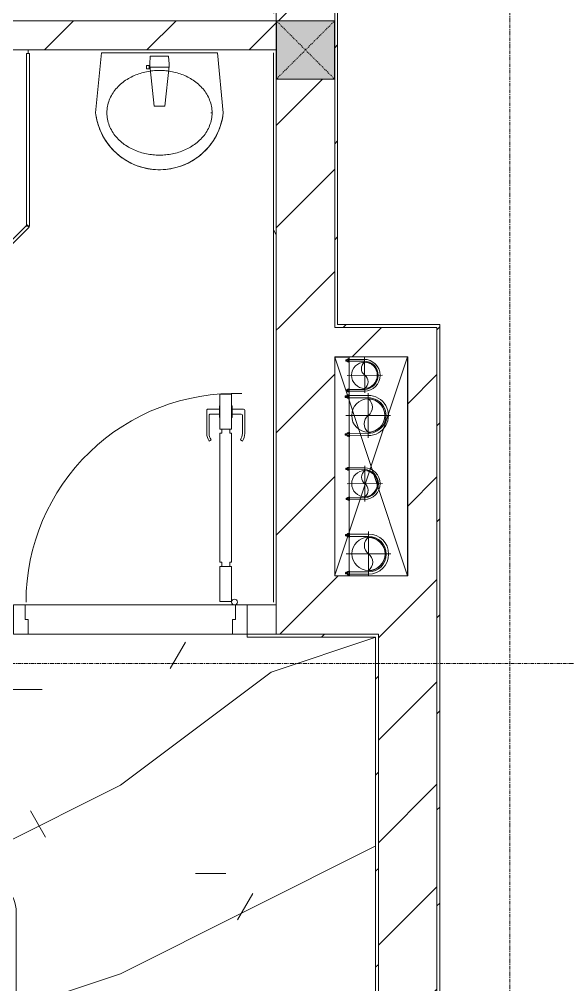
# Model space of a CAD drawing. Header units: millimetres. Extents: x 5121 to 246734, y -48180 to 129206.
# Drawn here: x 40973 to 42851, y 27337 to 30642 of the extents above; entities that cross this region are included whole.
import ezdxf

# ---------------------------------------------------------------- set-up
doc = ezdxf.new("R2010")
doc.units = ezdxf.units.MM
for name, pattern in [('Dash', [6, 3, -3]), ('Grid Line', [22.225, 12.7, -3.175, 3.175, -3.175]), ('IMPORT-CENTER _3_', [10.16, 6.35, -1.27, 1.27, -1.27])]:
    doc.linetypes.add(name, pattern=pattern)
for name, color, linetype, lineweight in [('0-1', 7, 'Continuous', 5), ('0-2', 50, 'Continuous', 9), ('A-CLNG', 13, 'Continuous', 9), ('A-CLNG-PATT', 13, 'Continuous', 9), ('A-DETL-GENF-1', 50, 'Continuous', 9), ('A-DOOR-1', 253, 'Continuous', 9), ('A-DOOR-2', 50, 'Continuous', 9), ('A-FLOR-1', 50, 'Continuous', 9), ('A-FLOR-PATT-1', 9, 'Continuous', 9), ('A-GLAZ-CURT-1', 253, 'Continuous', 9), ('A-GLAZ-CURT-2', 50, 'Continuous', 9), ('A-WALL', 113, 'Continuous', 9), ('A-WALL-1', 250, 'Continuous', 18), ('A-WALL-2', 50, 'Continuous', 9), ('A-WALL-PATT-1', 9, 'Continuous', 9), ('A-WALL-PATT-2', 50, 'Continuous', 9), ('A-WALL-PATT-3', 111, 'Continuous', 9), ('G-IMPT', 8, 'Continuous', 9), ('G-IMPT-2', 8, 'IMPORT-CENTER _3_', 9), ('I-FURN-1', 253, 'Continuous', 9), ('M-EQPM', 50, 'Continuous', 9), ('P-SANR-FIXT-1', 253, 'Continuous', 9), ('P-SANR-FIXT-2', 221, 'Continuous', 9), ('S-COLS', 52, 'Continuous', 9), ('S-COLS-1', 7, 'Continuous', 5), ('S-COLS-5', 52, 'Continuous', 25), ('S-COLS-6', 52, 'Dash', 9), ('S-COLS-HDLN', 52, 'Dash', 9), ('S-GRID-1', 1, 'Grid Line', 9)]:
    doc.layers.add(name, color=color, linetype=linetype, lineweight=lineweight)
pattern_1 = [(45, (0, 0), (-175.3625, 175.3625), [])]
pattern_2 = [(45, (0, 0), (-164.4023, 164.4023), [])]

# ---------------------------------------------------------------- blocks, each defined once
blk = doc.blocks.new('NCV_TKTC_KET CAU_rvt-1-TKCS_MB TỔNG THỂ TẦNG 1')
at = {"layer": 'A-FLOR-1'}
blk.add_line((42052.7, 28736.9), (42052.7, 29486.9), dxfattribs=at)
blk = doc.blocks.new('DOOR_CW_01 CANH MO-PANEL KINH - DIG_02-800x2200-CỬA NHÔM KÍNH-401063-TKCS_MB TỔNG THỂ TẦNG 1')
at = {"layer": 'A-DETL-GENF-1'}
for p, q in [((-347, -182), (-347, -62)), ((-347, -62), (-307, -62)), ((-307, -62), (-307, -182)), ((-307, -182), (-347, -182)), ((-347, -196), (-341, -196)), ((-347, -638), (-347, -196)), ((-341, -196), (-341, -182)), ((-341, -182), (-313, -182)), ((-313, -182), (-313, -196)), ((-307, -196), (-313, -196)), ((-307, -196), (-307, -638)), ((-383.9, -611.2), (-377.3, -615.8)), ((-270.1, -611.2), (-276.7, -615.8)), ((-392, -637), (-392, -716.5)), ((-384, -699.5), (-384, -637)), ((-347, -638), (-341, -638)), ((-307, -652), (-347, -652)), ((-347, -652), (-347, -772)), ((-341, -652), (-341, -638)), ((-313, -652), (-341, -652)), ((-307, -638), (-313, -638)), ((-313, -638), (-313, -652)), ((-307, -772), (-307, -652)), ((-270, -699.5), (-270, -637)), ((-262, -637), (-262, -716.5)), ((-349, -692.2), (-349, -731.8)), ((-347, -692.2), (-349, -692.2)), ((-347, -692.2), (-347, -731.8)), ((-307, -692.2), (-307, -731.8)), ((-307, -692.2), (-305, -692.2)), ((-305, -692.2), (-305, -731.8)), ((-349, -720.5), (-388, -720.5)), ((-349, -703.5), (-380, -703.5)), ((-305, -703.5), (-274, -703.5)), ((-305, -720.5), (-266, -720.5)), ((-349, -731.8), (-347, -731.8)), ((-305, -731.8), (-307, -731.8)), ((-347, -772), (-307, -772))]:
    blk.add_line(p, q, dxfattribs=at)
blk.add_circle((-357, -60), 10, dxfattribs=at)
for centre, radius, start, end in [((-357, -60), 714, 268, 0), ((-347, -637), 45, 145, 180), ((-347, -637), 37, 145, 180), ((-307, -637), 37, 0, 35), ((-307, -637), 45, 360, 35), ((-388, -716.5), 4, 180, 270), ((-380, -699.5), 4, 180, 270), ((-274, -699.5), 4, 270, 0), ((-266, -716.5), 4, 270, 0)]:
    blk.add_arc(centre, radius, start, end, dxfattribs=at)
at = {"layer": 'A-DOOR-2'}
for p, q in [((-400, -50), (-400, 50)), ((-400, 50), (-350, 50)), ((-350, 50), (-350, 0)), ((350, 0), (350, 50)), ((350, 50), (400, 50)), ((400, 50), (400, -50)), ((-360, 0), (-360, -50)), ((-350, 0), (-360, 0)), ((360, 0), (350, 0)), ((360, -50), (360, 0)), ((-360, -50), (-400, -50)), ((-357, -50), (-332, -50)), ((400, -50), (360, -50))]:
    blk.add_line(p, q, dxfattribs=at)
blk = doc.blocks.new('bonruatreo - Chậu rửa-401074-TKCS_MB TỔNG THỂ TẦNG 1')
at = {"layer": 'P-SANR-FIXT-1'}
for p, q in [((198.4, 0), (-198.4, 0)), ((165, 0), (-165, 0)), ((218.6, -205), (198.4, 0)), ((-198.4, 0), (-218.6, -205)), ((176.4, -205), (180.6, -205))]:
    blk.add_line(p, q, dxfattribs=at)
at = {"layer": 'P-SANR-FIXT-1', "flags": 128}
blk.add_lwpolyline([(218.6, -205), (217.4, -213.7), (215.9, -222.4), (214, -231), (211.8, -239.5), (209.3, -247.9), (206.4, -256.2), (203.2, -264.4), (199.6, -272.5), (195.8, -280.4), (191.6, -288.1), (187.1, -295.7), (182.3, -303.1), (177.3, -310.3), (171.9, -317.3), (166.3, -324.1), (160.4, -330.6), (154.2, -336.9), (147.8, -342.9), (141.2, -348.7), (134.3, -354.2), (127.3, -359.4), (120, -364.4), (112.5, -369), (104.9, -373.4), (97.1, -377.4), (89.1, -381.2), (81, -384.6), (72.7, -387.6), (64.4, -390.4), (55.9, -392.8), (47.3, -394.8), (38.7, -396.6), (30, -397.9), (21.3, -399), (12.5, -399.6), (3.7, -400), (-5.1, -399.9), (-13.9, -399.6), (-22.6, -398.8), (-31.4, -397.8), (-40.1, -396.3), (-48.7, -394.5), (-57.2, -392.4), (-65.7, -390), (-74, -387.2), (-82.2, -384.1), (-90.3, -380.6), (-98.3, -376.8), (-106.1, -372.7), (-113.7, -368.3), (-121.1, -363.6), (-128.4, -358.7), (-135.4, -353.4), (-142.2, -347.8), (-148.8, -342), (-155.2, -335.9), (-161.3, -329.6), (-167.2, -323), (-172.8, -316.2), (-178.1, -309.2), (-183.1, -302), (-187.8, -294.6), (-192.2, -287), (-196.4, -279.2), (-200.2, -271.3), (-203.7, -263.2), (-206.8, -255), (-209.7, -246.6), (-212.2, -238.2), (-214.3, -229.7), (-216.1, -221.1), (-217.6, -212.4), (-218.6, -205)], dxfattribs=at)
at = {"layer": 'P-SANR-FIXT-1'}
blk.add_arc((0, -180), 220, 186.525, 353.475, dxfattribs=at)
for points in [[(-180, -205), (-180, -197.6), (-178.6, -182.7), (-172.4, -161.2), (-162.5, -141.1), (-149.4, -123), (-133.8, -107), (-116.1, -93.4), (-96.9, -82.1), (-76.5, -73.2), (-55.2, -66.5), (-33.3, -62.1), (-11.2, -59.9), (11.1, -59.9), (33.3, -62.1), (55.2, -66.5), (76.5, -73.2), (96.9, -82.1), (116.1, -93.4), (133.8, -107.1), (149.5, -123), (162.5, -141.2), (172.4, -161.2), (178.6, -182.7), (180, -197.6), (180, -205)], [(180, -205), (180, -212.4), (178.6, -227.3), (172.4, -248.8), (162.5, -268.8), (149.5, -287), (133.8, -302.9), (116.1, -316.6), (96.9, -327.9), (76.5, -336.8), (55.2, -343.5), (33.3, -347.9), (11.1, -350.1), (-11.2, -350.1), (-33.3, -347.9), (-55.2, -343.5), (-76.5, -336.8), (-96.9, -327.9), (-116.1, -316.6), (-133.8, -303), (-149.4, -287), (-162.5, -268.9), (-172.4, -248.8), (-178.6, -227.3), (-180, -212.4), (-180, -205)]]:
    blk.add_open_spline(points, degree=3, dxfattribs=at)
at = {"layer": 'P-SANR-FIXT-2'}
for p, q in [((-33, -37.3), (-31.4, -12.2)), ((-30.2, -11), (30.2, -11)), ((31.4, -12.2), (33, -37.3)), ((-44.7, -42.8), (-35.6, -42.8)), ((-44.7, -54.2), (-44.7, -42.8)), ((-35.6, -54.2), (-44.7, -54.2)), ((-35.6, -42.8), (-35.6, -44.2)), ((-35.6, -44.2), (-33.1, -44.2)), ((-35.6, -44.2), (-35.6, -52.9)), ((-35.6, -52.9), (-35.6, -54.2)), ((-32.2, -52.9), (-35.6, -52.9)), ((-32.2, -52.9), (-33.1, -44.2)), ((32.7, -48.5), (-32.7, -48.5)), ((-18.5, -182.5), (-32.2, -52.9)), ((33, -45.4), (18.5, -182.5)), ((18.5, -182.5), (-18.5, -182.5))]:
    blk.add_line(p, q, dxfattribs=at)
for centre, radius, start, end in [((-30.1, -12.3), 1.3, 91.2278, 176.4003), ((30.1, -12.3), 1.3, 3.5997, 88.7722), ((5.5, -41.4), 38.7, 173.966, 184.1457), ((-5.5, -41.4), 38.7, 353.966, 6.034)]:
    blk.add_arc(centre, radius, start, end, dxfattribs=at)
blk = doc.blocks.new('System Panel - Glazed-850628-TKCS_MB TỔNG THỂ TẦNG 1')
at = {"layer": 'A-GLAZ-CURT-2'}
for p, q in [((295.3, 5), (-295.3, 5)), ((-295.3, 5), (-295.3, -5)), ((295.3, -5), (295.3, 5)), ((-295.3, -5), (295.3, -5))]:
    blk.add_line(p, q, dxfattribs=at)
blk = doc.blocks.new('System Panel - Glazed-850629-TKCS_MB TỔNG THỂ TẦNG 1')
at = {"layer": 'A-GLAZ-CURT-2'}
for p, q in [((316.6, 5), (-316.6, 5)), ((-316.6, 5), (-316.6, -5)), ((316.6, -5), (316.6, 5)), ((-316.6, -5), (316.6, -5))]:
    blk.add_line(p, q, dxfattribs=at)
blk = doc.blocks.new('GIUONG NGU-2TAB-1600x2000 - GIUONG NGU-2TAB-1600x2000-851491-TKCS_MB TỔNG THỂ TẦNG 1')
at = {"layer": 'I-FURN-1'}
for p, q in [((569.6, 2050), (1997.1, 2050)), ((1997.1, 2050), (569.6, 2050)), ((1997.1, 2000), (569.6, 2000)), ((458.5, 50), (458.5, 1938.9)), ((458.5, 1938.9), (458.5, 50)), ((508.5, 1938.9), (508.5, 100)), ((2058.2, 100), (2058.2, 1938.9)), ((2108.2, 1938.9), (2108.2, 50)), ((2108.2, 50), (2108.2, 1938.9)), ((8.5, 50), (8.5, 450.3)), ((8.5, 450.3), (458.5, 450.3)), ((8.5, 450.3), (458.5, 450.3)), ((8.5, 50), (8.5, 450.3)), ((458.5, 450.3), (458.5, 50)), ((458.5, 450.3), (458.5, 50)), ((2108.2, 50), (2108.2, 450.3)), ((2108.2, 450.3), (2558.2, 450.3)), ((2108.2, 450.3), (2108.2, 50)), ((2558.2, 450.3), (2108.2, 450.3)), ((2558.2, 450.3), (2558.2, 50)), ((2558.2, 50), (2558.2, 450.3)), ((233.5, 86.8), (233.5, 413.5)), ((2333.2, 86.8), (2333.2, 413.5)), ((120.2, 250.2), (346.8, 250.2)), ((2446.5, 250.2), (2219.8, 250.2)), ((508.5, 100), (2058.2, 100)), ((458.5, 50), (8.5, 50)), ((8.5, 0), (8.5, 50)), ((8.5, 50), (458.5, 50)), ((458.5, 50), (8.5, 50)), ((2108.2, 50), (458.5, 50)), ((458.5, 50), (458.5, 0)), ((458.5, 0), (458.5, 50)), ((458.5, 50), (2108.2, 50)), ((458.5, 50), (2108.2, 50)), ((2558.2, 50), (2108.2, 50)), ((2108.2, 50), (2558.2, 50)), ((2108.2, 0), (2108.2, 50)), ((2108.2, 50), (2108.2, 0)), ((2108.2, 50), (2558.2, 50)), ((2558.2, 50), (2558.2, 0))]:
    blk.add_line(p, q, dxfattribs=at)
for centre in [(233.5, 250.2), (2333.2, 250.2)]:
    blk.add_circle(centre, 150.7, dxfattribs=at)
for centre, radius, start, end in [((569.6, 1938.9), 111.1, 90, 180), ((569.6, 1938.9), 111.1, 90, 180), ((1997.1, 1938.9), 111.1, 0, 90), ((1997.1, 1938.9), 111.1, 360, 90), ((569.6, 1938.9), 61.1, 90, 180), ((1997.1, 1938.9), 61.1, 360, 90)]:
    blk.add_arc(centre, radius, start, end, dxfattribs=at)
blk = doc.blocks.new('NCV_TKTC_TANG 1_rvt-1-TKCS_MB TỔNG THỂ TẦNG 1')
at = {"layer": 'A-FLOR-PATT-1'}
h = blk.add_hatch(dxfattribs=at)
h.set_pattern_fill('FP_6', color=256, style=0, pattern_type=2)
h.set_pattern_definition([(0, (0, 0), (2519.68, 629.92), [103.937, -1785.823, 103.937, -1785.823, -10078.72]), (0, (0, 0), (2519.68, 629.92), [-3779.52, 103.937, -3675.583, 103.937, -1785.823, -4409.44]), (0, (0, 0), (2519.68, 629.92), [-9448.8, 103.937, -1155.903, 103.937, -3045.663]), (120, (944.9, 314.96), (-1805.367, 1867.147), [103.94, -1785.82, 103.94, -11864.54]), (120, (944.9, 314.96), (-1805.367, 1867.147), [-1993.697, -1785.823, 103.937, -3675.583, -6299.2]), (120, (944.9, 314.96), (-1805.367, 1867.147), [-7559.04, 103.937, -1785.823, 103.937, -4305.503]), (120, (944.9, 314.96), (-1805.367, 1867.147), [-9552.74, -1155.9, 103.94, -3045.66]), (240, (1259.84, 1574.8), (-714.313, -2497.067), [103.94, -1785.82, 103.94, -11864.54]), (240, (1259.84, 1574.8), (-714.313, -2497.067), [-1993.697, -1785.823, 103.937, -3675.583, -6299.2]), (240, (1259.84, 1574.8), (-714.313, -2497.067), [-7559.04, 103.937, -1785.823, 103.937, -4305.503]), (240, (1259.84, 1574.8), (-714.313, -2497.067), [-9552.74, -1155.9, 103.94, -3045.66])])
h.paths.add_polyline_path([(38862.6, 25646.9), (38862.6, 25646.9), (38862.6, 26097.3), (39312.6, 26097.3), (39312.6, 27585.8), (39316.4, 27614.6), (39327.5, 27641.4), (39345.2, 27664.4), (39368.2, 27682), (39395, 27693.2), (39427.6, 27696.9), (40851.2, 27696.9), (40879.9, 27693.2), (40906.7, 27682), (40929.8, 27664.4), (40947.4, 27641.4), (40958.5, 27614.6), (40962.3, 27585.8), (40962.3, 26097.3), (41412.3, 26097.3), (41412.3, 25646.9), (41642.6, 25646.9), (41642.6, 27146.9), (42192.6, 27146.9), (42190.6, 28526.9), (41752.6, 28526.9), (41752.6, 28536.9), (40952.6, 28536.9), (40952.6, 28526.9), (40852.6, 28526.9), (40852.6, 28276.9), (39252.6, 28276.9), (39252.6, 28526.9), (38162.6, 28526.9), (38162.6, 28436.9), (38152.6, 28436.9), (38152.6, 27536.9), (38162.6, 27536.9), (38162.6, 25746.9), (38152.6, 25746.9), (38153.2, 25736.9), (38852.6, 25736.9), (38852.6, 25746.9), (38862.6, 25745.3), (38862.6, 25696.9)])
h = blk.add_hatch(dxfattribs=at)
h.set_pattern_fill('FP_4', color=256, style=0, pattern_type=2)
h.set_pattern_definition([(216.87, (516.46, 1291.15), (3873.4454, 2582.3069), [645.575, -5810.175]), (206.565, (1291.15, 903.8), (-1291.1515, -1291.149), [1443.55, -1443.55]), (198.435, (1291.15, 258.23), (-2582.2983, -1291.1527), [816.596, -3266.38])])
h.paths.add_polyline_path([(38862.6, 25646.9), (38862.6, 25646.9), (38862.6, 26097.3), (39312.6, 26097.3), (39312.6, 27585.8), (39316.4, 27614.6), (39327.5, 27641.4), (39345.2, 27664.4), (39368.2, 27682), (39395, 27693.2), (39427.6, 27696.9), (40851.2, 27696.9), (40879.9, 27693.2), (40906.7, 27682), (40929.8, 27664.4), (40947.4, 27641.4), (40958.5, 27614.6), (40962.3, 27585.8), (40962.3, 26097.3), (41412.3, 26097.3), (41412.3, 25646.9), (41642.6, 25646.9), (41642.6, 27146.9), (42192.6, 27146.9), (42190.6, 28526.9), (41752.6, 28526.9), (41752.6, 28536.9), (40952.6, 28536.9), (40952.6, 28526.9), (40852.6, 28526.9), (40852.6, 28276.9), (39252.6, 28276.9), (39252.6, 28526.9), (38162.6, 28526.9), (38162.6, 28436.9), (38152.6, 28436.9), (38152.6, 27536.9), (38162.6, 27536.9), (38162.6, 25746.9), (38152.6, 25746.9), (38153.2, 25736.9), (38852.6, 25736.9), (38852.6, 25746.9), (38862.6, 25745.3), (38862.6, 25696.9)])
at = {"layer": 'A-WALL-PATT-1'}
h = blk.add_hatch(dxfattribs=at)
h.set_pattern_fill('FP_2', color=256, style=0, pattern_type=2)
h.set_pattern_definition(pattern_1)
h.paths.add_polyline_path([(38152.6, 30536.9), (39952.6, 30536.9), (39952.6, 30636.9), (38152.6, 30636.9), (38152.6, 30612.1)])
h.paths.add_polyline_path([(41544.9, 30536.9), (41852.6, 30536.9), (41852.6, 30636.9), (40052.6, 30636.9), (40052.6, 30536.9), (41002.6, 30536.9)])
h = blk.add_hatch(dxfattribs=at)
h.set_pattern_fill('FP_11', color=256, style=0, pattern_type=2)
h.set_pattern_definition([(0, (0, 0), (1259.84, 314.96), [103.937, -840.943, 103.937, -840.943, -5039.36]), (0, (0, 0), (1259.84, 314.96), [-1889.76, 103.937, -1785.823, 103.937, -840.943, -2204.72]), (0, (0, 0), (1259.84, 314.96), [-4724.4, 103.937, -525.983, 103.937, -1470.863]), (120, (472.44, 157.48), (-902.6834, 933.5734), [103.937, -840.943, 103.937, -5880.303]), (120, (472.44, 157.48), (-902.6834, 933.5734), [-1048.817, -840.943, 103.937, -1785.823, -3149.6]), (120, (472.44, 157.48), (-902.6834, 933.5734), [-3779.52, 103.937, -840.943, 103.937, -2100.783]), (120, (472.44, 157.48), (-902.6834, 933.5734), [-4828.337, -525.983, 103.937, -1470.863]), (240, (629.92, 787.4), (-357.1566, -1248.5334), [103.937, -840.943, 103.937, -5880.303]), (240, (629.92, 787.4), (-357.1566, -1248.5334), [-1048.817, -840.943, 103.937, -1785.823, -3149.6]), (240, (629.92, 787.4), (-357.1566, -1248.5334), [-3779.52, 103.937, -840.943, 103.937, -2100.783]), (240, (629.92, 787.4), (-357.1566, -1248.5334), [-4828.337, -525.983, 103.937, -1470.863])])
h.paths.add_polyline_path([(41846, 28646.9), (41852.6, 28646.9), (41852.6, 30526.9), (41842.6, 30526.9), (41842.6, 28646.9)])
h = blk.add_hatch(dxfattribs=at)
h.set_pattern_fill('FP_2', color=256, style=0, pattern_type=2)
h.set_pattern_definition(pattern_1)
h.paths.add_polyline_path([(41752.6, 28536.9), (41852.6, 28536.9), (41852.6, 28636.9), (41752.6, 28636.9), (41752.6, 28586.9)])
h.paths.add_polyline_path([(40927.5, 28536.9), (40952.6, 28536.9), (40952.6, 28636.9), (40052.6, 28636.9), (40052.6, 28536.9), (40555.7, 28536.9)])
at = {"layer": 'A-WALL-PATT-2'}
h = blk.add_hatch(dxfattribs=at)
h.set_pattern_fill('FP_10', color=256, style=0, pattern_type=2)
h.set_pattern_definition(pattern_2)
h.paths.add_polyline_path([(41842.6, 30636.9), (41852.6, 30638.4), (41852.6, 32396.1), (41842.6, 32395.3), (41842.6, 30637)])
h.paths.add_polyline_path([(41842.6, 33486.1), (41852.6, 33486.1), (41852.6, 33636.9), (41842.6, 33636.4), (41842.6, 33489.8)])
h = blk.add_hatch(dxfattribs=at)
h.set_pattern_fill('FP_10', color=256, style=0, pattern_type=2)
h.set_pattern_definition(pattern_2)
h.paths.add_polyline_path([(42162.2, 28526.9), (42202.6, 28526.9), (42202.6, 28536.9), (41752.6, 28536.9), (41752.6, 28526.9), (42052.6, 28526.9)])
h.paths.add_polyline_path([(38155.1, 28526.9), (40952.6, 28526.9), (40952.6, 28536.9), (38152.6, 28536.9), (38152.6, 28526.9)])
h = blk.add_hatch(dxfattribs=at)
h.set_pattern_fill('FP_10', color=256, style=0, pattern_type=2)
h.set_pattern_definition(pattern_2)
h.paths.add_polyline_path([(42192.6, 25636.9), (42202.6, 25636.9), (42202.6, 28526.9), (42192.6, 28526.9), (42192.6, 25637.2)])
at = {"layer": 'A-FLOR-1'}
for p, q in [((41002.6, 30536.9), (41002.6, 30525)), ((41712.6, 28636.9), (40992.6, 28636.9)), ((41702.6, 28536.9), (41002.6, 28536.9)), ((41002.6, 28536.9), (41702.6, 28536.9))]:
    blk.add_line(p, q, dxfattribs=at)
at = {"layer": 'A-WALL-1'}
for p, q in [((41852.6, 30636.9), (41852.6, 32395.3)), ((41852.6, 30636.9), (40052.6, 30636.9)), ((41842.6, 30636.9), (41852.6, 30636.9)), ((41852.6, 30536.9), (41852.6, 30636.9)), ((40052.6, 30536.9), (41852.6, 30536.9)), ((41842.6, 30526.9), (41842.6, 28646.9)), ((41852.6, 28646.9), (41852.6, 30526.9)), ((41852.6, 28536.9), (41852.6, 28636.9)), ((41752.6, 28536.9), (41752.6, 28526.9)), ((41752.6, 28526.9), (42192.6, 28526.9)), ((42202.6, 28536.9), (41852.6, 28536.9)), ((42192.6, 28526.9), (42192.6, 25646.9)), ((42202.6, 28526.9), (42202.6, 28536.9)), ((42202.6, 25636.9), (42202.6, 28526.9))]:
    blk.add_line(p, q, dxfattribs=at)
at = {"layer": 'A-WALL-2'}
for p, q in [((41852.6, 28636.9), (41752.6, 28636.9)), ((41702.6, 28536.9), (41002.6, 28536.9)), ((41752.6, 28536.9), (41852.6, 28536.9)), ((41852.6, 28536.9), (41752.6, 28536.9))]:
    blk.add_line(p, q, dxfattribs=at)
at = {"layer": 'A-DOOR-1', "rotation": 180}
blk.add_blockref('DOOR_CW_01 CANH MO-PANEL KINH - DIG_02-800x2200-CỬA NHÔM KÍNH-401063-TKCS_MB TỔNG THỂ TẦNG 1', (41352.6, 28586.9), dxfattribs=at)
at = {"layer": 'A-GLAZ-CURT-1'}
for name, p, rotation in [('System Panel - Glazed-850628-TKCS_MB TỔNG THỂ TẦNG 1', (41002.6, 30229.6), 269.9999999999991), ('System Panel - Glazed-850629-TKCS_MB TỔNG THỂ TẦNG 1', (40778.7, 29710.4), 224.9999999999989)]:
    blk.add_blockref(name, p, dxfattribs=dict(at, rotation=rotation))
at = {"layer": 'I-FURN-1'}
blk.add_blockref('GIUONG NGU-2TAB-1600x2000 - GIUONG NGU-2TAB-1600x2000-851491-TKCS_MB TỔNG THỂ TẦNG 1', (38854.1, 25646.9), dxfattribs=at)
at = {"layer": 'P-SANR-FIXT-1'}
blk.add_blockref('bonruatreo - Chậu rửa-401074-TKCS_MB TỔNG THỂ TẦNG 1', (41452.6, 30526.9), dxfattribs=at)
blk = doc.blocks.new('TKTC_XREF_251221_MB TANG 1 - TKTC_XREF_260130_MB TANG 1_dwg_CUM U_DN100-V206-TKCS_MB TỔNG THỂ TẦNG 1')
at = {"layer": 'G-IMPT'}
for p, q in [((-79.1, 66.6), (-79.1, 63.4)), ((-76.6, 66.6), (-76.6, 63.4)), ((-74.6, 66.6), (-74.6, 63.4)), ((-72.7, 69.3), (-72.7, 60.7)), ((-66.9, 67.9), (-71.7, 67.9)), ((-66.9, 62.1), (-71.7, 62.1)), ((-65, 69), (0, 69)), ((-79.1, -63.4), (-79.1, -66.6)), ((-76.6, -63.4), (-76.6, -66.6)), ((-74.6, -63.4), (-74.6, -66.6)), ((-72.7, -60.7), (-72.7, -69.3)), ((-66.9, -62.1), (-71.7, -62.1)), ((-66.9, -67.9), (-71.7, -67.9)), ((-65, -69), (0, -69))]:
    blk.add_line(p, q, dxfattribs=at)
at = {"layer": 'G-IMPT', "flags": 128}
for points in [[(-72.7, 67.6), (-78.1, 67.6), (-78.1, 62.4), (-72.7, 62.4)], [(-71.7, 59.2), (-66.9, 59.2), (-66.9, 70.8), (-71.7, 70.8)], [(-66.9, 70.8), (-66.9, 72.7), (-65, 72.7), (-65, 57.3), (-66.9, 57.3), (-66.9, 59.2)], [(-65, 61), (0, 61), (0, 57)], [(-72.7, -62.4), (-78.1, -62.4), (-78.1, -67.6), (-72.7, -67.6)], [(-71.7, -70.8), (-66.9, -70.8), (-66.9, -59.2), (-71.7, -59.2)], [(-66.9, -59.2), (-66.9, -57.3), (-65, -57.3), (-65, -72.7), (-66.9, -72.7), (-66.9, -70.8)], [(-65, -61), (0, -61), (0, -57)]]:
    blk.add_lwpolyline(points, dxfattribs=at)
at = {"layer": 'G-IMPT'}
for centre, radius, start, end in [((-78.1, 66.6), 0.96, 90, 180), ((-78.1, 63.4), 0.96, 180, 270), ((-71.1, 69.3), 1.56, 112.6199, 247.3801), ((-67.9, 65), 4.8, 143.1301, 216.8699), ((-71.1, 60.7), 1.56, 112.6199, 247.3801), ((0, 0), 69, 270, 90), ((0, 0), 61, 270, 90), ((0, 0), 57, 270, 90), ((-78.1, -63.4), 0.96, 90, 180), ((-78.1, -66.6), 0.96, 180, 270), ((-71.1, -60.7), 1.56, 112.6199, 247.3801), ((-67.9, -65), 4.8, 143.1301, 216.8699), ((-71.1, -69.3), 1.56, 112.6199, 247.3801)]:
    blk.add_arc(centre, radius, start, end, dxfattribs=at)
blk = doc.blocks.new('TKTC_XREF_251221_MB TANG 1 - TKTC_XREF_260130_MB TANG 1_dwg_$cc-4202117-TKCS_MB TỔNG THỂ TẦNG 1')
at = {"layer": 'G-IMPT'}
blk.add_circle((0, 0), 0.5, dxfattribs=at)
for centre, radius, start, end in [((0, 0), 0.5, 90, 270), ((0.188, 0.25), 0.313, 126.8699, 233.1301), ((-0.188, -0.25), 0.313, 306.8699, 53.1301)]:
    blk.add_arc(centre, radius, start, end, dxfattribs=at)
at = {"layer": 'G-IMPT-2'}
for p, q in [((0, -0.673), (0, 0.673)), ((-0.673, 0), (0.673, 0))]:
    blk.add_line(p, q, dxfattribs=at)
blk = doc.blocks.new('TKTC_XREF_251221_MB TANG 1 - TKTC_XREF_260130_MB TANG 1_dwg_$cc-4202122-TKCS_MB TỔNG THỂ TẦNG 1')
at = {"layer": 'G-IMPT'}
blk.add_circle((0, 0), 0.5, dxfattribs=at)
for centre, radius, start, end in [((0, 0), 0.5, 90, 270), ((0.188, 0.25), 0.313, 126.8699, 233.1301), ((-0.188, -0.25), 0.313, 306.8699, 53.1301)]:
    blk.add_arc(centre, radius, start, end, dxfattribs=at)
at = {"layer": 'G-IMPT-2'}
for p, q in [((0, -0.673), (0, 0.673)), ((-0.673, 0), (0.673, 0))]:
    blk.add_line(p, q, dxfattribs=at)
blk = doc.blocks.new('TKTC_XREF_251221_MB TANG 1 - TKTC_XREF_260130_MB TANG 1_dwg_CUM U_DN100-V207-TKCS_MB TỔNG THỂ TẦNG 1')
at = {"layer": 'G-IMPT'}
blk.add_hatch(color=256, dxfattribs=at).paths.add_polyline_path([(0, 61), (0, 57), (25.4, 50.7), (36.6, 43.1), (47.8, 30.5), (54.6, 15.8), (55.1, 14.6), (57, 0), (52.8, -20.2), (43.1, -36.6), (30.5, -47.8), (15.8, -54.6), (14.7, -55.1), (0, -58.9), (0, -61), (28.5, -53.7), (40.3, -45.3), (45.3, -40.3), (53.7, -28.5), (59.1, -14.8), (61, 0), (53.7, 28.5), (45.3, 40.3), (32.5, 51.3), (25.1, 55), (14.8, 59.1)])
for p, q in [((-79.1, 66.6), (-79.1, 63.4)), ((-76.6, 66.6), (-76.6, 63.4)), ((-74.6, 66.6), (-74.6, 63.4)), ((-72.7, 69.3), (-72.7, 60.7)), ((-66.9, 67.9), (-71.7, 67.9)), ((-65, 69), (0, 69)), ((-66.9, 62.1), (-71.7, 62.1)), ((-79.1, -63.4), (-79.1, -66.6)), ((-76.6, -63.4), (-76.6, -66.6)), ((-74.6, -63.4), (-74.6, -66.6)), ((-72.7, -60.7), (-72.7, -69.3)), ((-66.9, -62.1), (-71.7, -62.1)), ((-66.9, -67.9), (-71.7, -67.9)), ((-65, -69), (0, -69))]:
    blk.add_line(p, q, dxfattribs=at)
at = {"layer": 'G-IMPT', "flags": 128}
for points in [[(-72.7, 67.6), (-78.1, 67.6), (-78.1, 62.4), (-72.7, 62.4)], [(-71.7, 59.2), (-66.9, 59.2), (-66.9, 70.8), (-71.7, 70.8)], [(-66.9, 70.8), (-66.9, 72.7), (-65, 72.7), (-65, 57.3), (-66.9, 57.3), (-66.9, 59.2)], [(-65, 61), (0, 61), (0, 57)], [(-72.7, -62.4), (-78.1, -62.4), (-78.1, -67.6), (-72.7, -67.6)], [(-71.7, -70.8), (-66.9, -70.8), (-66.9, -59.2), (-71.7, -59.2)], [(-66.9, -59.2), (-66.9, -57.3), (-65, -57.3), (-65, -72.7), (-66.9, -72.7), (-66.9, -70.8)], [(-65, -61), (0, -61), (0, -57)]]:
    blk.add_lwpolyline(points, dxfattribs=at)
at = {"layer": 'G-IMPT'}
for centre, radius, start, end in [((-78.1, 66.6), 0.96, 90, 180), ((-71.1, 69.3), 1.56, 112.6199, 247.3801), ((-67.9, 65), 4.8, 143.1301, 216.8699), ((0, 0), 69, 270, 90), ((-78.1, 63.4), 0.96, 180, 270), ((-71.1, 60.7), 1.56, 112.6199, 247.3801), ((0, 0), 61, 270, 90), ((0, 0), 57, 270, 90), ((-78.1, -63.4), 0.96, 90, 180), ((-71.1, -60.7), 1.56, 112.6199, 247.3801), ((-67.9, -65), 4.8, 143.1301, 216.8699), ((-78.1, -66.6), 0.96, 180, 270), ((-71.1, -69.3), 1.56, 112.6199, 247.3801)]:
    blk.add_arc(centre, radius, start, end, dxfattribs=at)
blk = doc.blocks.new('TKTC_XREF_251221_MB TANG 1 - TKTC_XREF_260130_MB TANG 1_dwg_$cc-4202123-TKCS_MB TỔNG THỂ TẦNG 1')
at = {"layer": 'G-IMPT'}
blk.add_circle((0, 0), 0.5, dxfattribs=at)
for centre, radius, start, end in [((0, 0), 0.5, 90, 270), ((0.188, 0.25), 0.313, 126.8699, 233.1301), ((-0.188, -0.25), 0.313, 306.8699, 53.1301)]:
    blk.add_arc(centre, radius, start, end, dxfattribs=at)
at = {"layer": 'G-IMPT-2'}
for p, q in [((0, -0.673), (0, 0.66)), ((-0.673, 0), (0.673, 0))]:
    blk.add_line(p, q, dxfattribs=at)
blk = doc.blocks.new('TKTC_XREF_251221_MB TANG 1 - TKTC_XREF_260130_MB TANG 1_dwg_$cc-4202118-TKCS_MB TỔNG THỂ TẦNG 1')
at = {"layer": 'G-IMPT'}
blk.add_circle((0, 0), 0.5, dxfattribs=at)
for centre, radius, start, end in [((0, 0), 0.5, 90, 270), ((0.188, 0.25), 0.313, 126.8699, 233.1301), ((-0.188, -0.25), 0.313, 306.8699, 53.1301)]:
    blk.add_arc(centre, radius, start, end, dxfattribs=at)
at = {"layer": 'G-IMPT-2'}
for p, q in [((0, -0.673), (0, 0.673)), ((-0.673, 0), (0.673, 0))]:
    blk.add_line(p, q, dxfattribs=at)
blk = doc.blocks.new('TKTC_XREF_251221_MB TANG 1 - TKTC_XREF_260130_MB TANG 1_dwg-4202109-TKCS_MB TỔNG THỂ TẦNG 1')
at = {"layer": 'G-IMPT'}
blk.add_line((-161098.3, -372609.7), (-161098.3, -371861.5), dxfattribs=at)
at = {"layer": 'G-IMPT', "flags": 128}
blk.add_lwpolyline([(-161099.2, -371861.5), (-161049.2, -371861.8), (-161049.2, -372609.7)], dxfattribs=at)
at = {"extrusion": (0, 0, -1)}
for name, p, xscale, yscale, zscale, rotation in [('TKTC_XREF_251221_MB TANG 1 - TKTC_XREF_260130_MB TANG 1_dwg_CUM U_DN100-V206-TKCS_MB TỔNG THỂ TẦNG 1', (160998.2, -371923.3), 0.7894736842105257, 0.7894736842105257, -0.7894736842105257, 179.5802210006296), ('TKTC_XREF_251221_MB TANG 1 - TKTC_XREF_260130_MB TANG 1_dwg_$cc-4202122-TKCS_MB TỔNG THỂ TẦNG 1', (160984.1, -372061.2), 113.7150000000092, 113.7150000000092, -113.7150000000092, 359.9532564459116), ('TKTC_XREF_251221_MB TANG 1 - TKTC_XREF_260130_MB TANG 1_dwg_CUM U_DN100-V206-TKCS_MB TỔNG THỂ TẦNG 1', (160997.8, -372294.4), 0.7894736842105257, 0.7894736842105257, -0.7894736842105257, 179.5802210006296)]:
    blk.add_blockref(name, p, dxfattribs=dict(at, xscale=xscale, yscale=yscale, zscale=zscale, rotation=rotation))
for name, p, xscale, yscale, zscale, rotation in [('TKTC_XREF_251221_MB TANG 1 - TKTC_XREF_260130_MB TANG 1_dwg_$cc-4202117-TKCS_MB TỔNG THỂ TẦNG 1', (-160996.2, -371923.3), 90.00000000005133, 90.00000000005133, 90.00000000005133, 180.4197789977763), ('TKTC_XREF_251221_MB TANG 1 - TKTC_XREF_260130_MB TANG 1_dwg_CUM U_DN100-V207-TKCS_MB TỔNG THỂ TẦNG 1', (-160984.1, -372061.2), 0.9974999999999966, 0.9974999999999966, 0.9974999999999966, 0.04674355648990237), ('TKTC_XREF_251221_MB TANG 1 - TKTC_XREF_260130_MB TANG 1_dwg_$cc-4202118-TKCS_MB TỔNG THỂ TẦNG 1', (-160995.8, -372294.4), 90.00000000005133, 90.00000000005133, 90.00000000005133, 180.4197789977763), ('TKTC_XREF_251221_MB TANG 1 - TKTC_XREF_260130_MB TANG 1_dwg_CUM U_DN100-V207-TKCS_MB TỔNG THỂ TẦNG 1', (-160983.3, -372535.6), 0.9975000000000005, 0.9975000000000005, 0.9975000000000005, 0.04674355613123519), ('TKTC_XREF_251221_MB TANG 1 - TKTC_XREF_260130_MB TANG 1_dwg_$cc-4202123-TKCS_MB TỔNG THỂ TẦNG 1', (-160983.3, -372534.7), 113.7150000000092, 113.7150000000092, 113.7150000000092, 180.0447608815844)]:
    blk.add_blockref(name, p, dxfattribs=dict(xscale=xscale, yscale=yscale, zscale=zscale, rotation=rotation))
blk = doc.blocks.new('TKTC_XREF_251221_MB TANG 1 - TKTC_XREF_251221_MB TANG 1-2038492-TKCS_MB TỔNG THỂ TẦNG 1')
blk.add_blockref('TKTC_XREF_251221_MB TANG 1 - TKTC_XREF_260130_MB TANG 1_dwg-4202109-TKCS_MB TỔNG THỂ TẦNG 1', (169499.1, 384109.7))
blk = doc.blocks.new('G1_SOF - BO TRU - 200x200-3050151-TKCS_MB TỔNG THỂ TẦNG 1')
at = {"layer": 'S-COLS-HDLN'}
for p, q in [((-100, 100), (100, -100)), ((100, 100), (-100, -100))]:
    blk.add_line(p, q, dxfattribs=at)

msp = doc.modelspace()

# ---------------------------------------------------------------- hatches: boundary and pattern name
at = {"layer": 'A-CLNG-PATT'}
h = msp.add_hatch(dxfattribs=at)
h.set_pattern_fill('FP_16', color=256, style=0, pattern_type=2)
h.set_pattern_definition([(37.5, (0, 0), (-25.1975, 770.728), [10.394, -597.605, 10.394, -669.605, -649.999]), (37.5, (0, 0), (-25.1975, 770.728), [-1287.997, 10.394, -639.605]), (7.5, (0, 0), (707.909, 1128.856), [10.394, -317.606, 10.394, -537.605, -210]), (7.5, (0, 0), (707.909, 1128.856), [-875.998, 10.394, -199.606]), (327.5, (-492, 0), (1245.6545, 2.264), [10.394, -189.606, 10.394, -709.605, -939.998]), (327.5, (-492, 0), (1245.6545, 2.264), [-919.998, 10.394, -929.604]), (317.5, (-492, 0), (1202.449, 351.069), [10.394, -89.606, 10.394, -461.605, -539.999]), (317.5, (-492, 0), (1202.449, 351.069), [-571.999, 10.394, -529.605])])
h.paths.add_polyline_path([(118502.5, 19718.9), (118502.6, 19718.9), (118502.5, 19725.3)])
h.paths.add_polyline_path([(42302.4, 28736.9), (42302.6, 28737), (42302.4, 28737.2)])
h.paths.add_polyline_path([(77527.6, 32737.4), (77537.6, 32737.4), (77537.6, 32746.9), (78852.6, 32746.9), (78852.6, 33335.3), (77527.6, 33335.3), (77527.6, 32746.9)])
h.paths.add_polyline_path([(79966.8, 32746.9), (80352.6, 32746.9), (80352.6, 33335.3), (79052.6, 33335.3), (79052.6, 32746.9), (79203.3, 32746.9)])
h.paths.add_polyline_path([(77532.6, 33535.3), (77532.6, 33536.9), (77527.6, 33535.3)])
h.paths.add_polyline_path([(98652.5, 41336.9), (98652.6, 41336.9), (98652.5, 41898.5)])
h.paths.add_polyline_path([(104827.6, 43237.7), (104827.6, 43237.7), (104827.6, 43284.4)])
at = {"layer": 'A-WALL-PATT-3'}
h = msp.add_hatch(dxfattribs=at)
h.set_pattern_fill('FP_43', color=256, style=0, pattern_type=2)
h.set_pattern_definition(pattern_2)
h.paths.add_polyline_path([(42052.6, 29596.9), (42062.6, 29596.9), (42062.6, 32395.3), (42052.6, 32395.3), (42052.6, 30119)])
h.paths.add_polyline_path([(42062.6, 33485.3), (42062.6, 35387.4), (42052.6, 35387.3), (42052.6, 33485.3)])
h = msp.add_hatch(dxfattribs=at)
h.set_pattern_fill('FP_1', color=256, style=0, pattern_type=2)
h.set_pattern_definition(pattern_1)
h.paths.add_polyline_path([(42052.6, 29586.9), (42052, 30437), (41852.6, 30436.9), (41852.6, 29586.9), (42052, 29586.9)])
h.paths.add_polyline_path([(42052.6, 30637), (42052.6, 32395.3), (41852.6, 32395.3), (41853.6, 30637), (42052, 30637)])
h.paths.add_polyline_path([(42052.6, 33485.3), (42052.6, 33636.9), (41852.6, 33636.9), (41852.6, 33485.3), (41892.6, 33485.3)])
h = msp.add_hatch(dxfattribs=at)
h.set_pattern_fill('FP_1', color=256, style=0, pattern_type=2)
h.set_pattern_definition(pattern_1)
h.paths.add_polyline_path([(42052.6, 28736.9), (42052, 29586.9), (41852.6, 29586.9), (41852.6, 28736.9), (42052.1, 28736.9)])
h = msp.add_hatch(dxfattribs=at)
h.set_pattern_fill('FP_43', color=256, style=0, pattern_type=2)
h.set_pattern_definition(pattern_2)
h.paths.add_polyline_path([(42402.6, 29586.9), (42412.6, 29586.9), (42412.6, 29596.9), (42052.6, 29596.9), (42052.7, 29586.9), (42402.6, 29586.9)])
h = msp.add_hatch(dxfattribs=at)
h.set_pattern_fill('FP_1', color=256, style=0, pattern_type=2)
h.set_pattern_definition(pattern_1)
h.paths.add_polyline_path([(42052.6, 29486.9), (42402.6, 29486.9), (42402.6, 29586.9), (42052.6, 29586.9)])
h = msp.add_hatch(dxfattribs=at)
h.set_pattern_fill('FP_43', color=256, style=0, pattern_type=2)
h.set_pattern_definition(pattern_2)
h.paths.add_polyline_path([(42412.6, 25426.9), (42412.6, 29586.9), (42402.6, 29586.8), (42402.6, 25426.9)])
h = msp.add_hatch(dxfattribs=at)
h.set_pattern_fill('FP_1', color=256, style=0, pattern_type=2)
h.set_pattern_definition(pattern_1)
h.paths.add_polyline_path([(42302.6, 28736.9), (42402.6, 28736.9), (42402.6, 29486.9), (42302.6, 29486.9), (42302.6, 28737)])
h = msp.add_hatch(dxfattribs=at)
h.set_pattern_fill('FP_1', color=256, style=0, pattern_type=2)
h.set_pattern_definition(pattern_1)
h.paths.add_polyline_path([(42202.6, 28536.9), (42402.6, 28536.9), (42402.6, 28736.9), (41852.6, 28736.9), (41852.6, 28536.9), (42179.5, 28536.9)])
h = msp.add_hatch(dxfattribs=at)
h.set_pattern_fill('FP_1', color=256, style=0, pattern_type=2)
h.set_pattern_definition(pattern_1)
h.paths.add_polyline_path([(42302.4, 25636.9), (42402.6, 25636.9), (42402.6, 28536.9), (42202.6, 28536.9), (42202.6, 25636.9)])
at = {"layer": 'S-COLS-1'}
msp.add_hatch(color=256, dxfattribs=at).paths.add_polyline_path([(41852.6, 30437), (42052.6, 30437), (42052, 30637), (41852.6, 30636.9), (41852.6, 30536.9)])

# ---------------------------------------------------------------- linework, layer by layer
at = {"layer": '0-2'}
for p, q in [((42052.6, 28738.6), (42302.4, 29486.9)), ((42302.4, 28736.9), (42052.6, 29485.2)), ((42302.4, 28736.9), (42302.4, 29486.9))]:
    msp.add_line(p, q, dxfattribs=at)
at = {"layer": 'A-CLNG'}
msp.add_line((42302.4, 29486.9), (42302.4, 28736.9), dxfattribs=at)
at = {"layer": 'A-WALL'}
for p, q in [((42052.6, 30637), (42052.6, 32395.3)), ((42052.6, 32395.3), (42052.6, 30637)), ((41852.6, 30637), (42052.6, 30637)), ((42052.6, 30437), (41852.6, 30437)), ((42052.6, 29596.9), (42052.6, 30437)), ((42052.6, 30437), (42052.6, 29596.9))]:
    msp.add_line(p, q, dxfattribs=at)
at = {"layer": 'A-WALL-1'}
for p, q in [((41852.6, 32395.3), (41852.6, 30637)), ((42062.6, 29596.9), (42062.6, 32395.3)), ((42052.6, 30637), (42052.6, 30437)), ((41852.6, 30437), (41852.6, 28536.9)), ((42052.6, 29586.9), (42052.6, 29596.9)), ((42052.6, 29596.9), (42052.6, 29586.9)), ((42052.6, 29586.9), (42402.6, 29586.9)), ((42412.6, 29596.9), (42062.6, 29596.9)), ((42402.6, 25436.9), (42402.6, 29586.9)), ((42402.6, 29586.9), (42402.6, 25436.9)), ((42412.6, 25426.9), (42412.6, 29596.9)), ((42052.6, 29486.9), (42302.6, 29486.9)), ((42052.6, 28736.9), (42052.6, 29486.9)), ((42302.6, 29486.9), (42302.6, 28736.9)), ((42302.6, 28736.9), (42052.6, 28736.9)), ((41852.6, 28536.9), (42202.6, 28536.9)), ((42202.6, 28536.9), (42202.6, 25636.9))]:
    msp.add_line(p, q, dxfattribs=at)
at = {"layer": 'S-COLS'}
for p, q in [((42052.6, 30637), (41852.6, 30637)), ((41852.6, 30437), (42052.6, 30437))]:
    msp.add_line(p, q, dxfattribs=at)
at = {"layer": 'S-COLS-5'}
for p, q in [((41852.6, 30637), (41852.6, 30437)), ((42052.6, 30437), (42052.6, 30637))]:
    msp.add_line(p, q, dxfattribs=at)
at = {"layer": 'S-GRID-1'}
for p, q in [((42652.6, 23210.6), (42652.6, 78232.7)), ((129301.8, 28436.9), (31601.8, 28436.9))]:
    msp.add_line(p, q, dxfattribs=at)

# ---------------------------------------------------------------- block references
at = {"layer": '0-1'}
for name in ['NCV_TKTC_KET CAU_rvt-1-TKCS_MB TỔNG THỂ TẦNG 1', 'NCV_TKTC_TANG 1_rvt-1-TKCS_MB TỔNG THỂ TẦNG 1']:
    msp.add_blockref(name, (0, 0), dxfattribs=at)
at = {"layer": 'M-EQPM'}
msp.add_blockref('TKTC_XREF_251221_MB TANG 1 - TKTC_XREF_251221_MB TANG 1-2038492-TKCS_MB TỔNG THỂ TẦNG 1', (33652.6, 17236.9), dxfattribs=at)
at = {"layer": 'S-COLS-6'}
msp.add_blockref('G1_SOF - BO TRU - 200x200-3050151-TKCS_MB TỔNG THỂ TẦNG 1', (41952.6, 30537), dxfattribs=at)

doc.saveas('drawing.dxf')
